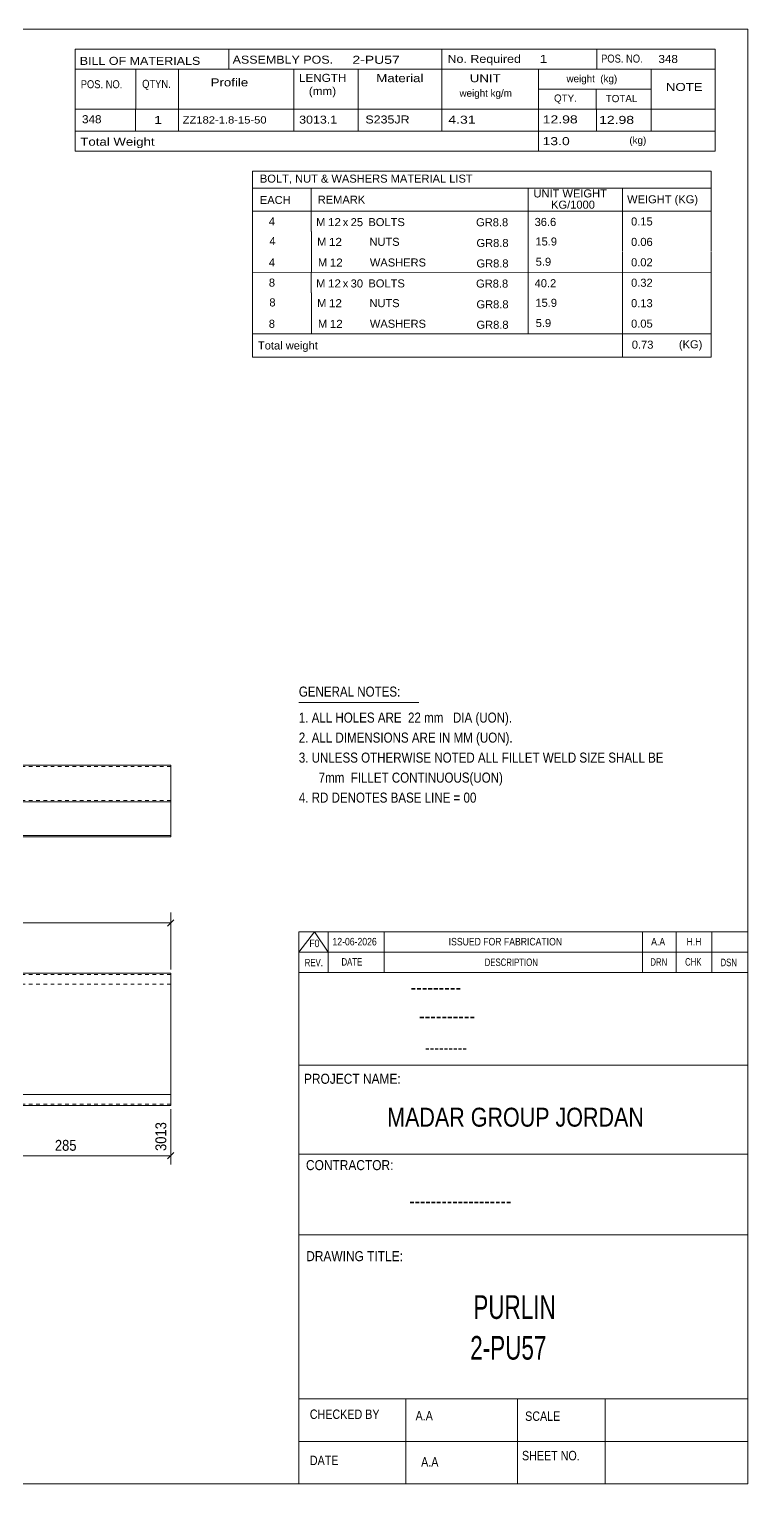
# Model space of a CAD drawing. Header units: millimetres. Extents: x 2 to 579, y 1 to 405.
# Drawn here: x 381.3 to 579, y 5 to 405 of the extents above; entities that cross this region are included whole.
import ezdxf

# ---------------------------------------------------------------- set-up
doc = ezdxf.new("R2010")
doc.units = ezdxf.units.MM
doc.linetypes.add('XKITLINE00', pattern=[0])
doc.linetypes.add('XKITLINE01', pattern=[4, 1, -1, 1, -1])
for name, color, linetype, lineweight in [('Dimensions', 7, 'Continuous', 0), ('DrawingSheet', 5, 'Continuous', 0), ('OtherObjectType', 7, 'Continuous', 0), ('Part', 2, 'Continuous', 0)]:
    doc.layers.add(name, color=color, linetype=linetype, lineweight=lineweight)
doc.styles.add('@ARIAL_UNICODE_MS_BOLD', font='ARIAL.TTF')
doc.styles.add('ARIAL', font='ARIAL.TTF')
doc.styles.add('ARIAL_NARROW', font='ARIALN.TTF')
doc.styles.add('COMIC_SANS_MS_BOLD', font='COMICBD.TTF')
doc.styles.add('SWIS721_EX_BT', font='ARIAL.TTF')
doc.styles.add('SWISSE', font='ARIAL.TTF')

# ---------------------------------------------------------------- blocks, each defined once
blk = doc.blocks.new('*A4')
at = {"layer": 'Part'}
blk.add_hatch(color=2, dxfattribs=at).paths.add_polyline_path([(62.73, 146.84), (64.33, 146.84), (63.53, 145.44)], flags=17)
at = {"layer": 'Part', "color": 2, "linetype": 'XKITLINE00', "lineweight": 0}
for p, q in [((27.5, 109.04), (27.5, 145.44)), ((63.5, 145.44), (27.5, 145.44)), ((63.53, 145.44), (62.73, 146.84)), ((62.73, 146.84), (64.33, 146.84)), ((64.33, 146.84), (63.53, 145.44)), ((155.99, 145.44), (63.6, 145.44)), ((232.48, 145.44), (156.09, 145.44)), ((324.96, 145.44), (232.58, 145.44)), ((420.26, 145.44), (325.06, 145.44)), ((420.26, 145.44), (420.26, 109.04)), ((63.5, 112.04), (27.5, 112.04)), ((155.99, 112.04), (63.6, 112.04)), ((232.48, 112.04), (156.09, 112.04)), ((324.96, 112.04), (232.58, 112.04)), ((420.26, 112.04), (325.06, 112.04)), ((27.5, 109.04), (63.5, 109.04)), ((63.6, 109.04), (155.99, 109.04)), ((156.09, 109.04), (232.48, 109.04)), ((232.58, 109.04), (324.96, 109.04)), ((325.06, 109.04), (420.26, 109.04))]:
    blk.add_line(p, q, dxfattribs=at)
at = {"layer": 'Part', "color": 7, "linetype": 'XKITLINE01', "lineweight": 0}
for p, q in [((63.5, 145.08), (27.5, 145.08)), ((155.99, 145.08), (63.6, 145.08)), ((232.48, 145.08), (156.09, 145.08)), ((324.96, 145.08), (232.58, 145.08)), ((420.26, 145.08), (325.06, 145.08)), ((63.5, 142.44), (27.5, 142.44)), ((155.99, 142.44), (63.6, 142.44)), ((232.48, 142.44), (156.09, 142.44)), ((324.96, 142.44), (232.58, 142.44)), ((420.26, 142.44), (325.06, 142.44)), ((63.5, 109.4), (27.5, 109.4)), ((155.99, 109.4), (63.6, 109.4)), ((232.48, 109.4), (156.09, 109.4)), ((324.96, 109.4), (232.58, 109.4)), ((420.26, 109.4), (325.06, 109.4))]:
    blk.add_line(p, q, dxfattribs=at)
at = {"layer": 'Part', "color": 2, "linetype": 'XKITLINE00', "lineweight": 0}
blk.add_circle((63.53, 146.34), 1, dxfattribs=at)
blk = doc.blocks.new('*A8')
at = {"layer": 'Part'}
blk.add_hatch(color=2, dxfattribs=at).paths.add_polyline_path([(62.73, 194.16), (64.33, 194.16), (63.53, 192.76)], flags=17)
at = {"layer": 'Part', "color": 2, "linetype": 'XKITLINE00', "lineweight": 0}
for p, q in [((27.5, 183.3), (27.5, 202.58)), ((63.5, 202.58), (27.5, 202.58)), ((155.99, 202.58), (63.6, 202.58)), ((232.48, 202.58), (156.09, 202.58)), ((324.96, 202.58), (232.58, 202.58)), ((420.26, 202.58), (325.06, 202.58)), ((420.26, 202.58), (420.26, 183.3)), ((63.5, 192.58), (27.5, 192.58)), ((63.53, 192.76), (62.73, 194.16)), ((62.73, 194.16), (64.33, 194.16)), ((64.33, 194.16), (63.53, 192.76)), ((155.99, 192.58), (63.6, 192.58)), ((232.48, 192.58), (156.09, 192.58)), ((324.96, 192.58), (232.58, 192.58)), ((420.26, 192.58), (325.06, 192.58)), ((27.5, 182.94), (27.5, 183.3)), ((27.5, 183.3), (63.5, 183.3)), ((63.5, 182.94), (27.5, 182.94)), ((63.6, 183.3), (155.99, 183.3)), ((155.99, 182.94), (63.6, 182.94)), ((156.09, 183.3), (232.48, 183.3)), ((232.48, 182.94), (156.09, 182.94)), ((232.58, 183.3), (324.96, 183.3)), ((324.96, 182.94), (232.58, 182.94)), ((325.06, 183.3), (420.26, 183.3)), ((420.26, 182.94), (325.06, 182.94)), ((420.26, 183.3), (420.26, 182.94))]:
    blk.add_line(p, q, dxfattribs=at)
at = {"layer": 'Part', "color": 7, "linetype": 'XKITLINE01', "lineweight": 0}
for p, q in [((63.5, 202.22), (27.5, 202.22)), ((155.99, 202.22), (63.6, 202.22)), ((232.48, 202.22), (156.09, 202.22)), ((324.96, 202.22), (232.58, 202.22)), ((420.26, 202.22), (325.06, 202.22)), ((63.5, 192.94), (27.5, 192.94)), ((155.99, 192.94), (63.6, 192.94)), ((232.48, 192.94), (156.09, 192.94)), ((324.96, 192.94), (232.58, 192.94)), ((420.26, 192.94), (325.06, 192.94))]:
    blk.add_line(p, q, dxfattribs=at)
at = {"layer": 'Part', "color": 2, "linetype": 'XKITLINE00', "lineweight": 0}
blk.add_circle((63.53, 193.66), 1, dxfattribs=at)
blk = doc.blocks.new('*A9')
at = {"layer": 'DrawingSheet', "color": 5, "linetype": 'XKITLINE00', "lineweight": 0}
for p, q in [((579, 405), (5, 405)), ((5, 405), (5, 5)), ((579, 5), (579, 405)), ((5, 5), (579, 5))]:
    blk.add_line(p, q, dxfattribs=at)
at = {"layer": 'DrawingSheet', "color": 5, "style": 'ARIAL', "width": 0.85}
blk.add_text('Tekla structures', height=2, rotation=90, dxfattribs=at).set_placement((4.5, 5.5))
blk = doc.blocks.new('*A10')
at = {"layer": 'OtherObjectType', "color": 7, "linetype": 'XKITLINE00', "lineweight": 0}
for p, q in [((442.76, 365.95), (442.75, 354.95)), ((442.76, 365.95), (568.88, 365.95)), ((568.88, 365.95), (568.88, 354.95)), ((442.75, 361.3), (568.88, 361.3)), ((458.87, 361.31), (458.87, 354.95)), ((518.57, 361.31), (518.57, 354.95)), ((544.47, 361.29), (544.47, 354.95)), ((442.76, 354.92), (442.76, 349.42)), ((442.77, 354.95), (568.88, 354.95)), ((458.92, 354.95), (458.92, 349.33)), ((518.57, 354.95), (518.57, 349.33)), ((544.5, 354.95), (544.5, 349.45)), ((568.88, 354.95), (568.88, 349.45)), ((442.79, 349.33), (442.79, 343.72)), ((458.95, 349.33), (458.95, 343.71)), ((518.57, 349.33), (518.57, 343.71)), ((544.5, 349.33), (544.5, 343.83)), ((568.88, 349.33), (568.88, 343.83)), ((442.79, 343.7), (442.79, 338.13)), ((458.95, 343.71), (458.95, 338.09)), ((518.57, 343.71), (518.57, 338.09)), ((544.5, 343.71), (544.5, 338.1)), ((568.88, 343.71), (568.88, 338.1)), ((568.88, 338.1), (442.75, 338.13)), ((442.76, 338.06), (442.76, 332.56)), ((458.92, 338.09), (458.92, 332.47)), ((518.57, 338.09), (518.57, 332.47)), ((544.5, 338.09), (544.5, 332.59)), ((568.88, 338.09), (568.88, 332.59)), ((442.79, 332.47), (442.79, 326.86)), ((458.95, 332.47), (458.95, 326.86)), ((518.57, 332.47), (518.57, 326.86)), ((544.5, 332.47), (544.5, 326.97)), ((568.88, 332.47), (568.88, 326.97)), ((442.79, 326.84), (442.79, 321.27)), ((458.95, 326.85), (458.95, 321.24)), ((518.57, 326.86), (518.57, 321.24)), ((544.5, 326.85), (544.5, 321.25)), ((568.88, 326.85), (568.88, 321.24)), ((568.88, 321.24), (442.75, 321.27)), ((442.78, 321.24), (442.78, 314.83)), ((442.85, 321.23), (568.87, 321.24)), ((544.5, 321.2), (544.5, 314.79)), ((568.87, 321.21), (568.87, 314.79)), ((442.77, 314.79), (568.87, 314.79))]:
    blk.add_line(p, q, dxfattribs=at)
at = {"layer": 'OtherObjectType', "color": 7, "style": 'ARIAL_NARROW'}
for s, width, p in [('BOLT, NUT & WASHERS MATERIAL LIST', 1.211571, (444.79, 362.79)), ('UNIT WEIGHT', 1.211571, (520.03, 358.72)), ('EACH', 1.211571, (444.78, 356.92)), ('REMARK', 1.211571, (460.7, 357.01)), (' KG/1000', 1.211571, (524.02, 355.63)), ('WEIGHT (KG)', 1.211571, (545.78, 357.1)), ('4', 1.211571, (447.26, 351.05)), ('M', 1.211571, (460.26, 350.85)), ('12', 1.275, (463.5, 350.83)), ('x', 1.211571, (467.58, 350.83)), ('25', 1.211571, (469.76, 350.82)), ('BOLTS', 1.211571, (474.63, 350.84)), ('GR8.8', 1.211571, (504.25, 350.79)), ('36.6', 1.211571, (520.34, 350.88)), ('0.15', 1.211571, (546.87, 351.01)), ('4', 1.211571, (447.4, 345.61)), ('M', 1.211571, (460.54, 345.41)), ('12', 1.275, (463.78, 345.39)), ('NUTS', 1.211571, (474.91, 345.41)), ('GR8.8', 1.211571, (504.35, 345.09)), ('15.9', 1.211571, (520.56, 345.5)), ('0.06', 1.211571, (546.87, 345.39)), ('4', 1.211571, (447.24, 339.74)), ('M', 1.211571, (460.76, 339.74)), ('12', 1.275, (464, 339.72)), ('WASHERS', 1.211571, (475.04, 339.73)), ('GR8.8', 1.211571, (504.35, 339.47)), ('5.9', 1.211571, (520.64, 339.94)), ('0.02', 1.211571, (546.87, 339.78)), ('8', 1.211571, (447.26, 334.2)), ('M', 1.211571, (460.26, 333.99)), ('12', 1.275, (463.5, 333.97)), ('30', 1.211571, (469.76, 333.96)), ('BOLTS', 1.211571, (474.63, 333.98)), ('GR8.8', 1.211571, (504.25, 333.93)), ('40.2', 1.211571, (520.34, 334.02)), ('0.32', 1.211571, (546.87, 334.16)), ('x', 1.211571, (467.58, 333.97)), ('8', 1.211571, (447.4, 328.75)), ('M', 1.211571, (460.54, 328.56)), ('12', 1.275, (463.78, 328.54)), ('NUTS', 1.211571, (474.91, 328.55)), ('GR8.8', 1.211571, (504.35, 328.23)), ('15.9', 1.211571, (520.56, 328.65)), ('0.13', 1.211571, (546.87, 328.54)), ('8', 1.211571, (447.24, 322.88)), ('M', 1.211571, (460.76, 322.88)), ('12', 1.275, (464, 322.86)), ('WASHERS', 1.211571, (475.04, 322.88)), ('GR8.8', 1.211571, (504.35, 322.61)), ('5.9', 1.211571, (520.64, 323.08)), ('0.05', 1.211571, (546.87, 322.92)), ('Total weight', 1.211571, (444.26, 316.91)), ('0.73', 1.211571, (547.07, 317.14)), ('(KG)', 1.211571, (560.02, 317.24))]:
    blk.add_text(s, height=2.2, dxfattribs=dict(at, width=width)).set_placement(p)
blk = doc.blocks.new('*A11')
at = {"layer": 'OtherObjectType', "color": 7, "linetype": 'XKITLINE00', "lineweight": 0}
blk.add_line((455.5, 219.82), (488.5, 219.82), dxfattribs=at)
at = {"layer": 'OtherObjectType', "color": 7, "style": 'ARIAL_NARROW', "width": 1.008832}
for s, p in [('GENERAL NOTES:', (455.5, 221.47)), ('1. ALL HOLES ARE  22 mm   DIA (UON).', (455.5, 214.32)), ('2. ALL DIMENSIONS ARE IN MM (UON).', (455.5, 208.82)), ('3. UNLESS OTHERWISE NOTED ALL FILLET WELD SIZE SHALL BE', (455.5, 203.32)), ('7mm  FILLET CONTINUOUS(UON)', (460.95, 197.82)), ('4. RD DENOTES BASE LINE = 00', (455.5, 192.32))]:
    blk.add_text(s, height=2.75, dxfattribs=at).set_placement(p)
blk = doc.blocks.new('*A12')
at = {"layer": 'OtherObjectType', "color": 7, "linetype": 'XKITLINE00', "lineweight": 0}
for p, q in [((455.5, 156.76), (579, 156.76)), ((455.5, 151.21), (459.82, 156.76)), ((455.5, 151.21), (455.5, 156.76)), ((459.82, 156.76), (463.53, 151.21)), ((463.53, 151.21), (463.53, 156.76)), ((478.97, 151.21), (478.97, 156.76)), ((549.98, 151.21), (549.98, 156.76)), ((559.24, 151.21), (559.24, 156.76)), ((569.12, 151.21), (569.12, 156.76)), ((579, 151.21), (579, 156.76)), ((455.5, 151.21), (579, 151.21)), ((455.5, 145.65), (455.5, 151.21)), ((459.21, 151.21), (579, 151.21)), ((463.53, 145.65), (463.53, 151.21)), ((478.97, 145.65), (478.97, 151.21)), ((549.98, 145.65), (549.98, 151.21)), ((559.24, 145.65), (559.24, 151.21)), ((569.12, 145.65), (569.12, 151.21)), ((579, 145.65), (579, 151.21))]:
    blk.add_line(p, q, dxfattribs=at)
at = {"layer": 'OtherObjectType', "color": 7, "style": 'ARIAL_NARROW'}
for s, height, width, p in [('F0', 2.058, 1.008832, (458.4, 152.59)), ('12-06-2026', 2.058, 1.008832, (464.76, 153.06)), ('ISSUED FOR FABRICATION', 2.0583, 1.008832, (496.71, 153.06)), ('A.A', 2.058, 1.008832, (552.4, 153.06)), ('H.H', 2.058, 1.008832, (562.13, 153.06)), ('REV.', 2.058, 0.907949, (457.13, 147.31)), ('DATE', 2.058, 0.907949, (467.23, 147.5)), ('DESCRIPTION', 2.0583, 0.907949, (506.61, 147.39)), ('DRN', 2.058, 0.907949, (552.17, 147.47)), ('CHK', 2.058, 0.907949, (561.72, 147.5)), ('DSN', 2.058, 0.907949, (571.47, 147.35))]:
    blk.add_text(s, height=height, dxfattribs=dict(at, width=width)).set_placement(p)
blk = doc.blocks.new('*A14')
at = {"layer": 'OtherObjectType', "color": 2, "linetype": 'XKITLINE00', "lineweight": 0}
for p, q in [((455.5, 145.65), (579, 145.65)), ((455.5, 5), (455.5, 145.64)), ((578.98, 145.64), (579, 5)), ((579, 120.14), (455.5, 120.14)), ((455.5, 95.63), (579, 95.63)), ((579, 73.49), (455.5, 73.49)), ((579, 28.4), (455.5, 28.4)), ((484.94, 28.4), (484.94, 5)), ((515.62, 5), (515.62, 28.4)), ((539.75, 5), (539.75, 28.4)), ((579, 16.7), (455.5, 16.7)), ((579, 5), (455.5, 5))]:
    blk.add_line(p, q, dxfattribs=at)
at = {"layer": 'OtherObjectType', "color": 4, "style": '@ARIAL_UNICODE_MS_BOLD', "width": 0.85}
blk.add_text('---------', height=3.9, dxfattribs=at).set_placement((486.23, 139.59))
at = {"layer": 'OtherObjectType', "color": 7, "style": 'ARIAL', "width": 0.85}
for s, height, p in [('----------', 3.9, (488.56, 131.77)), ('---------', 3.25, (490.21, 123.31))]:
    blk.add_text(s, height=height, dxfattribs=at).set_placement(p)
at = {"layer": 'OtherObjectType', "color": 3, "width": 0.85}
for s, style, p in [('PROJECT NAME:', 'SWIS721_EX_BT', (456.92, 115.01)), ('CONTRACTOR:', 'SWISSE', (457.47, 91.27)), ('DRAWING TITLE:', 'SWIS721_EX_BT', (457.53, 66.24))]:
    blk.add_text(s, height=2.7618, dxfattribs=dict(at, style=style)).set_placement(p)
at = {"layer": 'OtherObjectType', "color": 7, "width": 0.85}
for s, height, p in [('MADAR GROUP JORDAN', 5.2, (479.79, 103.23)), ('CHECKED BY', 2.592, (458.53, 22.86)), ('A.A', 2.592, (487.61, 22.45)), ('SCALE', 2.592, (517.74, 22.33)), ('DATE', 2.592, (458.54, 10.16)), ('A.A', 2.592, (489.14, 9.76)), ('SHEET NO.', 2.592, (516.87, 11.49))]:
    blk.add_text(s, height=height, dxfattribs=at).set_placement(p)
at = {"layer": 'OtherObjectType', "color": 1}
for s, height, style, width, p in [('-------------------', 3.9, 'COMIC_SANS_MS_BOLD', 0.85, (485.87, 80.86)), ('PURLIN', 6.5, 'ARIAL', 0.68, (503.5, 50.37)), ('2-PU57', 6.5, 'ARIAL', 0.68, (502.64, 39.17))]:
    blk.add_text(s, height=height, dxfattribs=dict(at, style=style, width=width)).set_placement(p)
blk = doc.blocks.new('*A15')
at = {"layer": 'OtherObjectType', "color": 7, "linetype": 'XKITLINE00', "lineweight": 0}
for p, q in [((393.98, 399.5), (569.98, 399.5)), ((393.98, 399.5), (393.98, 388.5)), ((436.26, 399.42), (436.26, 393.87)), ((494.85, 394), (494.85, 399.5)), ((537.43, 393.96), (537.43, 399.42)), ((569.98, 394), (569.98, 399.5)), ((393.98, 394), (569.98, 394)), ((410.64, 394), (410.64, 383)), ((422.4, 393.98), (422.4, 383.03)), ((454.12, 393.99), (454.13, 383)), ((471.78, 393.98), (471.78, 383)), ((494.85, 393.98), (494.85, 383)), ((521.43, 394), (521.43, 383)), ((552.42, 394), (552.42, 383)), ((569.98, 394), (569.98, 388.5)), ((393.98, 388.5), (393.98, 383)), ((521.45, 388.52), (552.45, 388.52)), ((537.28, 388.52), (537.28, 383)), ((569.98, 388.5), (569.98, 383)), ((393.98, 383), (569.98, 383)), ((393.98, 383), (393.98, 376.95)), ((410.63, 383), (410.63, 376.95)), ((422.44, 382.99), (422.44, 376.95)), ((454.12, 383), (454.11, 376.95)), ((471.79, 383), (471.79, 376.95)), ((494.87, 383), (494.87, 376.95)), ((521.44, 383), (521.44, 376.95)), ((537.33, 382.95), (537.33, 376.95)), ((552.43, 383), (552.43, 376.95)), ((569.98, 383), (569.98, 376.95)), ((393.98, 376.95), (569.98, 376.95)), ((393.98, 376.95), (393.98, 371.45)), ((521.44, 376.95), (521.44, 371.45)), ((569.98, 376.95), (569.98, 371.45)), ((393.98, 371.45), (569.98, 371.45))]:
    blk.add_line(p, q, dxfattribs=at)
at = {"layer": 'OtherObjectType', "color": 7, "style": 'ARIAL_NARROW'}
for s, height, width, p in [('BILL OF MATERIALS', 2.2, 1.36, (395.25, 395.16)), ('ASSEMBLY POS.', 2.2, 1.36, (437.3, 395.5)), ('2-PU57', 2.2, 1.525501, (470.23, 395.46)), ('No. Required', 2.2, 1.36, (496.39, 395.72)), ('1', 2.2, 1.525501, (521.75, 395.72)), ('POS. NO.', 2.2, 1.02, (538.63, 395.79)), ('348', 2.2, 1.270501, (554.4, 395.69)), ('LENGTH', 2.2, 1.275, (455.54, 390.49)), ('Material', 2.2, 1.445, (476.81, 390.41)), ('UNIT', 2.2, 1.445, (502.52, 390.4)), ('weight  (kg)', 1.98, 1.19, (529.11, 390.39)), ('POS. NO.', 2.2, 1.02, (395.53, 388.74)), ('QTYN.', 2.2, 1.02, (412.42, 388.84)), ('Profile', 2.2, 1.445, (431.26, 389.25)), ('(mm)', 2.2, 1.275, (458.26, 386.86)), ('weight kg/m', 1.98, 1.19, (499.69, 386.4)), ('NOTE', 2.2, 1.445, (556.44, 387.99)), ('QTY.', 1.98, 1.19, (525.68, 385.03)), ('TOTAL', 1.98, 1.19, (539.9, 384.91)), ('348', 2.2, 1.270501, (395.89, 379.12)), ('1', 2.2, 1.525501, (415.71, 378.91)), ('ZZ182-1.8-15-50', 1.98, 1.355501, (423.56, 379.04)), ('3013.1', 2.2, 1.355501, (455.59, 379.01)), ('S235JR', 2.2, 1.355501, (473.81, 379.05)), ('4.31', 2.2, 1.525501, (496.62, 378.99)), ('12.98', 2.2, 1.525501, (522.57, 379.07)), ('12.98', 2.2, 1.525501, (538.08, 378.94)), ('Total Weight', 2.2, 1.445, (395.4, 372.94)), ('13.0', 2.2, 1.525501, (522.52, 373.09)), ('(kg)', 1.98, 1.19, (546.4, 373.46))]:
    blk.add_text(s, height=height, dxfattribs=dict(at, width=width)).set_placement(p)
blk = doc.blocks.new('*A21')
at = {"layer": 'Dimensions', "color": 7, "linetype": 'XKITLINE00', "lineweight": 0}
for p, q in [((28.35, 160.08), (26.65, 158.39)), ((27.5, 146.44), (27.5, 162.09)), ((421.11, 160.08), (419.41, 158.39)), ((420.26, 146.44), (420.26, 162.09)), ((27.5, 159.24), (420.26, 159.24))]:
    blk.add_line(p, q, dxfattribs=at)
at = {"layer": 'Dimensions', "color": 3}
for p in [(27.5, 159.24), (420.26, 159.24)]:
    blk.add_point(p, dxfattribs=at)
at = {"layer": 'Dimensions', "color": 3, "style": 'ARIAL', "width": 0.85}
blk.add_text('3013', height=3, dxfattribs=at).set_placement((219.43, 160.59))
blk = doc.blocks.new('*A28')
at = {"layer": 'Dimensions', "color": 7, "linetype": 'XKITLINE00', "lineweight": 0}
for p, q in [((363.26, 117.24), (363.26, 92.84)), ((420.26, 108.04), (420.26, 92.84)), ((364.11, 96.08), (362.41, 94.39)), ((421.11, 96.08), (419.41, 94.39)), ((363.26, 95.24), (420.26, 95.24))]:
    blk.add_line(p, q, dxfattribs=at)
at = {"layer": 'Dimensions', "color": 3}
for p in [(363.26, 95.24), (420.26, 95.24)]:
    blk.add_point(p, dxfattribs=at)
at = {"layer": 'Dimensions', "color": 3, "style": 'ARIAL', "width": 0.85}
blk.add_text('3013', height=3, rotation=90.0002, dxfattribs=at).set_placement((419.06, 96.54))
blk.add_text('285', height=3, dxfattribs=at).set_placement((388.42, 96.59))

msp = doc.modelspace()

# ---------------------------------------------------------------- block references
at = {"lineweight": 0}
for name in ['*A9', '*A15', '*A10', '*A11', '*A21', '*A12', '*A14', '*A28']:
    msp.add_blockref(name, (0, 0), dxfattribs=at)
at = {"layer": 'Part', "lineweight": 0}
for name in ['*A8', '*A4']:
    msp.add_blockref(name, (0, 0), dxfattribs=at)

doc.saveas('drawing.dxf')
